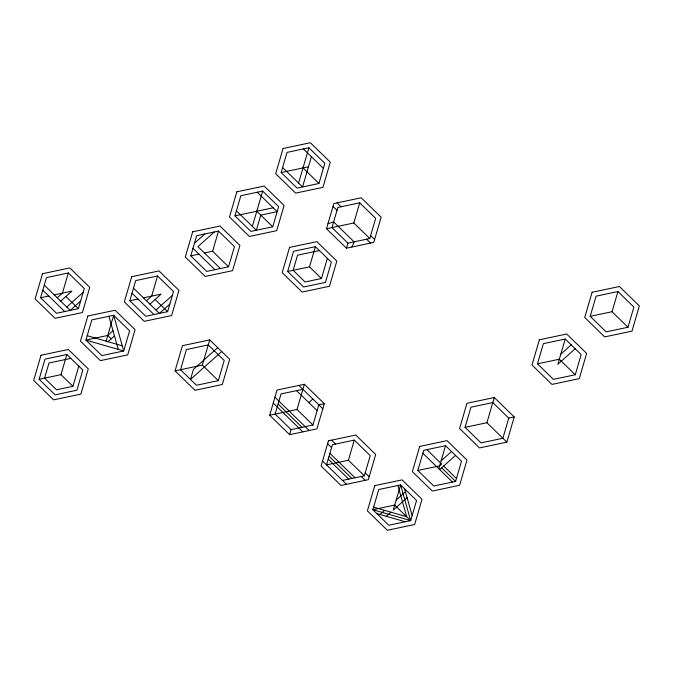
<?xml version="1.0" encoding="UTF-8"?>
<svg xmlns="http://www.w3.org/2000/svg" width="673" height="673" viewBox="0 0 673 673"><rect width="100%" height="100%" fill="white"/><g stroke="black" fill="none" stroke-linecap="round" stroke-linejoin="round"><path stroke-width="1.01" d="M40.59 297.752L46.487 277.596L68.335 272.969L84.285 288.515L78.396 308.671L56.54 313.29L40.59 297.752L48.784 296.019M68.335 272.969L62.438 293.134L57.239 297.777M39.11 379.286L45.007 359.13L66.854 354.503L82.813 370.041L76.915 390.205L55.068 394.824L39.11 379.286L60.965 374.668L72.928 386.319L78.825 366.162M60.965 374.668L66.854 354.503M106.098 341.152L113.67 315.275L129.62 330.813L123.723 350.978L101.875 355.596L85.925 340.058L91.814 319.894L113.67 315.275L123.723 350.978L85.925 340.058L107.773 335.44L113.014 330.754M129.813 300.747L135.702 280.591L157.558 275.964L173.508 291.51L167.611 311.666L145.763 316.285L129.813 300.747L138.007 299.014M157.558 275.964L151.661 296.128L146.453 300.772M190.77 255.866L196.659 235.701L218.506 231.083L234.465 246.621L228.568 266.786L206.72 271.404L190.77 255.866L198.964 254.133M175.064 370.873L182.433 345.67L209.74 339.899L229.686 359.323L222.317 384.519L195.002 390.298L175.064 370.873L202.371 365.094L218.33 380.64L224.218 360.476L208.268 344.938L186.421 349.556L180.524 369.721L196.482 385.259L218.33 380.64M204.424 252.972L212.618 251.239L218.506 231.083M234.936 215.865L240.833 195.7L262.68 191.082L278.639 206.619L272.742 226.784L250.894 231.403L234.936 215.865L273.171 207.772M202.371 365.094L209.74 339.899M252.367 226.364L262.68 191.082M281.146 172.549L287.043 152.384L308.89 147.766L324.84 163.303L318.952 183.468L297.104 188.087L281.146 172.549L308.461 166.769M298.576 183.048L308.89 147.766M311.406 156.691L302.564 186.934L282.618 167.51M287.665 271.471L293.554 251.307L315.41 246.688L331.36 262.226L325.463 282.382L303.616 287.009L287.665 271.471L309.513 266.844L321.475 278.504L327.372 258.339M309.513 266.844L315.41 246.688M269.671 415.249L277.04 390.046L304.356 384.266L324.293 403.691L316.924 428.894L289.617 434.674L269.671 415.249L296.986 409.47L312.937 425.008L318.834 404.852L324.293 403.691M326.506 228.761L333.875 203.566L361.182 197.786L381.128 217.211L373.759 242.415L346.452 248.186L326.506 228.761L353.813 222.99L369.771 238.528L375.669 218.363L359.71 202.825L337.863 207.452L331.966 227.609L347.924 243.146L369.771 238.528M289.617 434.674L291.089 429.635L312.937 425.008M296.986 409.47L304.356 384.266M346.452 248.186L347.924 243.146M353.813 222.99L359.71 202.825M354.292 440.092L332.437 444.71L326.548 464.875L348.395 460.248L354.292 440.092L370.243 455.629L364.345 475.794L342.498 480.413M417.815 470.469L423.712 450.313L445.56 445.686L461.518 461.224L455.621 481.388L433.774 486.007L417.815 470.469L439.671 465.851L441.673 464.059L426.867 449.64M410.665 520.616L394.715 505.078L372.867 509.697L410.665 520.616L416.562 500.451L400.612 484.913L378.756 489.532L372.867 509.697L388.817 525.234L410.665 520.616L400.612 484.913L393.242 510.117L407.115 497.726M438.813 468.761L445.56 445.686M508.754 418.101L502.857 438.266L481.01 442.884L465.06 427.347L470.949 407.182L492.804 402.563L508.754 418.101L514.214 416.949L506.853 442.144L479.538 447.924L459.592 428.499L466.961 403.295L494.276 397.524L514.214 416.949M465.06 427.347L486.907 422.72L494.276 397.524M537.475 363.832L543.363 343.667L565.219 339.049L581.169 354.587L575.272 374.752L553.425 379.37L537.475 363.832L559.322 359.214L575.272 374.752M565.219 339.049L557.85 364.253L575.188 348.765M590.187 316.327L596.085 296.17L617.932 291.544L633.89 307.09L627.993 327.246L606.146 331.873L590.187 316.327L612.035 311.708L627.993 327.246M612.035 311.708L617.932 291.544M351.912 247.033L354.191 241.91L333.64 221.897L327.978 223.722M60.688 301.142L71.902 291.131L54.244 294.867M66.745 307.039L83.158 292.385M80.6 301.109L70.202 310.404L44.275 285.15M194.447 243.264L204.853 233.968M214.317 231.966L197.904 246.629L220.374 268.519M149.911 304.137L161.116 294.126L143.467 297.861M107.983 341.699L114.469 335.903M155.968 310.034L172.372 295.38M169.823 304.103L159.417 313.399L133.498 288.145M217.716 347.663L193.445 369.351L190.493 379.429L221.711 351.55M308.848 402.597L312.852 399.022M380.001 514.492L384.628 510.361M396.187 500.031L405.432 491.778M441.143 460.812L451.541 451.516M560.794 354.166L571.2 344.879M386.302 516.309L390.929 512.178M439.662 469.577L455.537 455.402M319.397 250.575L297.55 255.193L293.125 270.31L305.088 281.97L321.475 278.504M70.842 358.389L48.994 363.008L44.578 378.133L56.54 389.785L72.928 386.319M302.884 389.314L281.028 393.932L275.139 414.097L291.089 429.635M87.196 335.692L122.276 345.821M373.599 507.173L406.677 516.729L397.878 485.494M376.855 513.583L405.205 521.768M303.43 148.918L323.368 168.343M302.993 167.922L318.952 183.468M337.03 202.893L341.018 206.779M370.621 235.617L374.609 239.504M333.026 206.476L337.013 210.355M366.617 239.193L370.604 243.079M257.221 192.234L277.167 211.659L260.779 215.124L256.354 230.25L236.408 210.826M486.907 422.72L506.853 442.144M256.792 211.238L272.742 226.784M443.667 466.002L456.471 478.478M441.665 467.794L455.621 481.388M422.863 453.223L452.466 482.053M212.618 251.239L228.568 266.786M192.974 248.303L214.914 269.671M298.888 385.427L322.821 408.738M296.574 390.643L317.134 410.673M331.604 440.159L335.591 444.045M365.203 472.883L369.191 476.762M348.395 460.248L364.345 475.794M327.6 443.734L331.587 447.621M361.191 476.459L365.187 480.345M274.946 397.221L309.159 430.543M329.921 453.341L355.075 477.838M278.084 404.01L302.017 427.321M329.063 456.244L351.962 478.545M273.246 403.034L302.85 431.873M328.214 459.154L348.765 479.176M322.56 460.988L346.486 484.299M155.11 299.493L167.611 311.666M132.017 293.192L153.957 314.552M107.773 335.44L111.23 338.805M65.895 296.499L78.396 308.671M42.803 290.198L64.734 311.557M404.599 488.8L412.145 515.577M108.933 316.276L118.271 349.405M42.492 273.709L35.131 298.913L55.068 318.337L82.384 312.558L89.753 287.354L69.807 267.93L42.492 273.709M41.019 355.243L33.65 380.438L53.596 399.863L80.903 394.092L88.272 368.888L68.326 349.464L41.019 355.243M87.827 316.016L80.457 341.211L100.403 360.635L127.719 354.864L135.08 329.661L115.142 310.236L87.827 316.016M131.715 276.704L124.345 301.908L144.291 321.332L171.598 315.553L178.968 290.349L159.03 270.925L131.715 276.704M192.671 231.815L185.302 257.019L205.248 276.443L232.555 270.664L239.924 245.468L219.987 226.044L192.671 231.815M236.846 191.813L229.476 217.017L249.422 236.442L276.729 230.662L284.099 205.467L264.153 186.042L236.846 191.813M283.055 148.497L275.686 173.701L295.624 193.126L322.939 187.346L330.308 162.151L310.362 142.726L283.055 148.497M289.567 247.42L282.197 272.624L302.143 292.048L329.459 286.269L336.82 261.074L316.882 241.649L289.567 247.42M328.449 440.823L321.08 466.027L341.026 485.452L368.333 479.672L375.702 454.477L355.765 435.052L328.449 440.823M374.768 485.654L367.399 510.849L387.345 530.274L414.652 524.503L422.021 499.299L402.084 479.874L374.768 485.654M419.725 446.426L412.356 471.63L432.302 491.054L459.609 485.275L466.978 460.071L447.032 440.647L419.725 446.426M539.376 339.789L532.006 364.985L551.953 384.409L579.268 378.638L586.629 353.434L566.691 334.01L539.376 339.789M592.097 292.284L584.728 317.488L604.674 336.912L631.981 331.133L639.35 305.929L619.404 286.505L592.097 292.284"/></g></svg>
